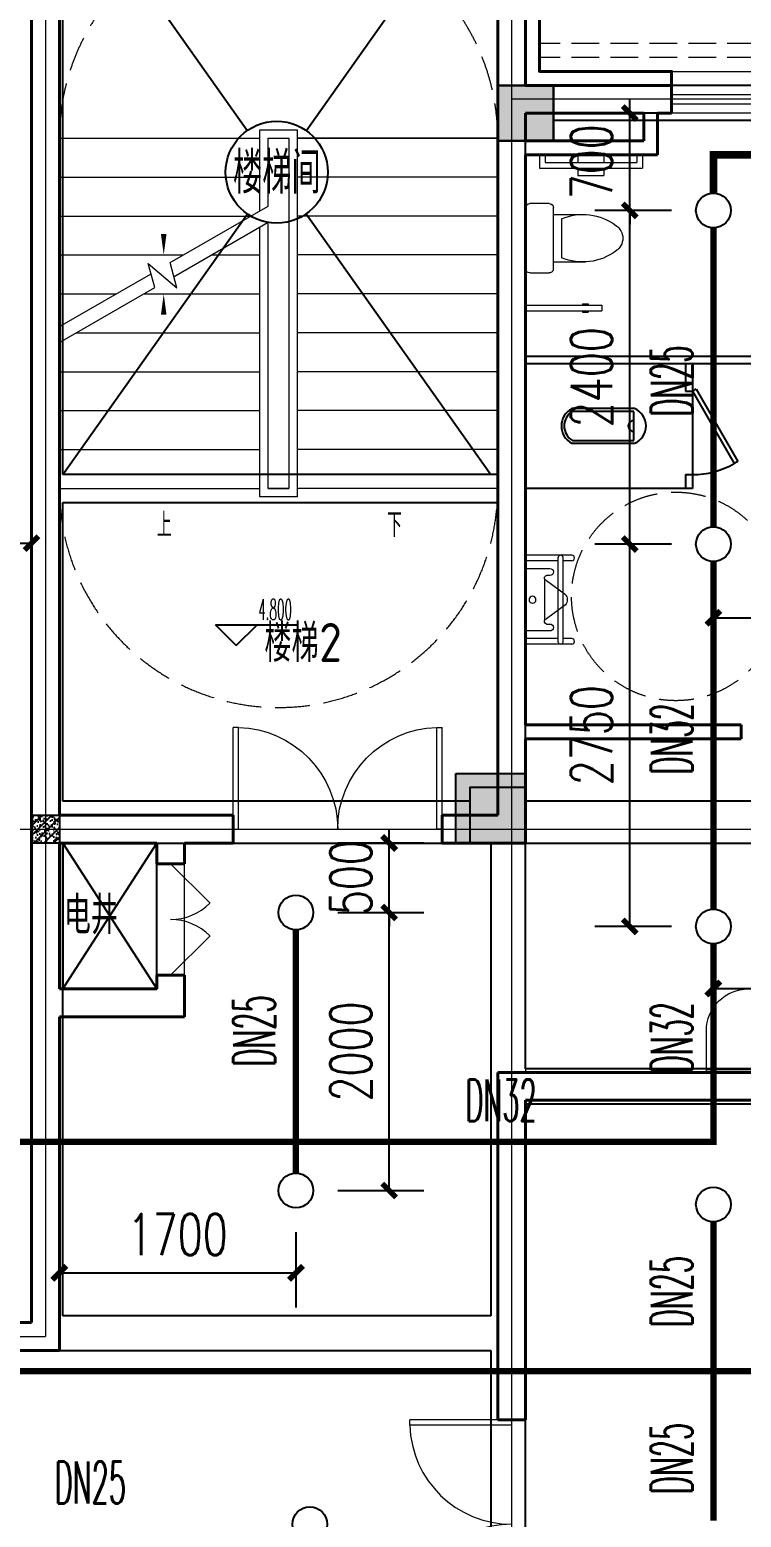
# Model space of a CAD drawing. Extents: x 1031190 to 1725648, y 733081 to 1571294.
# Drawn here: x 1143154 to 1148267, y 1061748 to 1072448 of the extents above; entities that cross this region are included whole.
import ezdxf

# ---------------------------------------------------------------- set-up
doc = ezdxf.new("R2010")
doc.units = 0
doc.header["$LTSCALE"] = 1000
doc.header["$MEASUREMENT"] = 0
for name, pattern in [('__DASH', [0.35, 0.25, -0.1]), ('ACAD_ISO10W100', [18.5, 12, -3, 0.5, -3]), ('DASH', [0.35, 0.25, -0.1]), ('DOTE', [2.42, 2, -0.2, 0.02, -0.2])]:
    doc.linetypes.add(name, pattern=pattern)
for name, color, linetype in [('BEAM', 4, 'Continuous'), ('DIM_ELEV', 3, 'Continuous'), ('DIM_SYMB', 3, 'Continuous'), ('EQUIP_不分区喷淋', 7, 'Continuous'), ('PIPE-不分区喷淋', 6, 'ZP'), ('PIPE-废水', 31, 'F'), ('PUB_TEXT', 4, 'Continuous'), ('S-COLU-HATCH', 30, 'Continuous'), ('S-COLU-LINE1', 6, 'Continuous'), ('TEXT_不分区喷淋', 7, 'Continuous'), ('TWT_DIM', 3, 'Continuous'), ('洁具', 200, 'Continuous')]:
    doc.layers.add(name, color=color, linetype=linetype)
for name, color, linetype, lineweight in [('DOTE', 19, 'DOTE', 9), ('LVTRY', 1, 'Continuous', 13), ('STAIR', 2, 'Continuous', 18), ('WALL', 9, 'Continuous', 40), ('WINDOW', 8, 'Continuous', 15), ('平面-看线', 45, 'Continuous', 15)]:
    doc.layers.add(name, color=color, linetype=linetype, lineweight=lineweight)
doc.styles.add('_TCH_DIM', font='SIMPLEX.shx', dxfattribs={"width": 0.6, "oblique": 10, "bigfont": 'hztxt.shx'})
doc.styles.add('_TCH_DIM_T3', font='SIMPLEX', dxfattribs={"width": 0.705882, "bigfont": 'GBCBIG'})
doc.styles.add('_TWT_PIPEDN', font='SIMPLEX.shx', dxfattribs={"width": 0.6, "oblique": 10, "height": 3, "bigfont": 'HZTXT.shx'})
doc.styles.add('DIM_FONT', font='SIMPLEX.shx', dxfattribs={"width": 0.56})
doc.styles.get("Standard").update_dxf_attribs({"font": 'gbenor.shx', "bigfont": 'gbcbig.shx'})
doc.styles.add('TSSD_REIN', font='tssdeng.shx', dxfattribs={"width": 0.7, "bigfont": 'hztxt.shx'})
doc.linetypes.add('F', pattern='A,3,-0.2,["F",Standard,S=0.25,R=0,X=-0.1,Y=-0.115],-0.2', length=3.4)
doc.linetypes.add('ZP', pattern='A,3,-0.2,["ZP",Standard,S=0.25,R=0,X=-0.1,Y=-0.115],-0.35', length=3.55)
doc.dimstyles.new('_TWT_ARCH&&100', dxfattribs={"dimtxt": 297.5, "dimasz": 100, "dimexe": 250, "dimexo": 300, "dimgap": 126.25, "dimtad": 1, "dimdec": 0, "dimzin": 0, "dimdsep": 46, "dimtxsty": '_TCH_DIM_T3', "dimblk": 'ARCHTICK', "dimcen": 0.09, "dimclrt": 7, "dimazin": 2, "dimtfac": 1, "dimtdec": 0, "dimtix": 1, "dimtmove": 2, "dimatfit": 3, "dimfxl": 0, "dimtolj": 1, "dimtzin": 0, "dimarcsym": 0})

# ---------------------------------------------------------------- blocks, each defined once
blk = doc.blocks.new('A$C2C0A525A')
at = {"layer": 'BEAM', "ltscale": 10}
h = blk.add_hatch(color=256, dxfattribs=at)
h.dxf.hatch_style = 1
h.paths.add_polyline_path([(34300, -1700), (33900, -1700), (33900, -2100), (34300, -2100)])
h = blk.add_hatch(color=256, dxfattribs=at)
h.dxf.hatch_style = 1
h.paths.add_polyline_path([(34100, -6750), (33700, -6750), (33700, -7150), (34100, -7150)])
at = {"layer": 'BEAM', "linetype": 'ByBlock'}
h = blk.add_hatch(dxfattribs=at)
h.set_pattern_fill('ARMORED', color=2, scale=10, style=0)
h.set_pattern_definition([(50, (-1614071.62, 470755.3), (71.7260183, -6.2752135), [7.5, -82.5]), (355, (-1614071.62, 470755.3), (-13.8751334, 75.2192134), [6, -66]), (100.4514, (-1614065.64, 470754.78), (57.8509382, 68.9439542), [6.374019, -70.1142112]), (46.1842, (-1614071.62, 470775.3), (106.724105, -16.5519014), [11.25, -123.75]), (96.6356, (-1614062.72, 470773.92), (93.4662706, 97.411787), [9.561029, -105.1713]), (351.1842, (-1614071.62, 470775.3), (93.4661945, 97.41186), [9, -99]), (21, (-1614061.62, 470770.3), (59.6907052, -40.261889), [7.5, -82.5]), (326, (-1614061.62, 470770.3), (24.3315332, 72.5150045), [6, -66]), (71.4514, (-1614056.644, 470766.95), (84.0222629, 32.2530497), [6.374019, -70.1142112]), (37.5, (-1614071.618, 470755.302), (1.21598553, 33.2893854), [0, -65.2, 0, -67, 0, -66.25]), (7.5, (-1614071.62, 470755.302), (26.30695374, 39.4411712), [0, -38.2, 0, -63.7, 0, -25.25]), (327.5, (-1614093.918, 470755.302), (53.3822436, -2.25548717), [0, -25, 0, -78, 0, -103.5]), (317.5, (-1614103.92, 470755.3), (58.3186169, 10.0104982), [0, -32.5, 0, -51.8, 0, -73.5]), (45, (-1614071.62, 470755.3), (-35.355339, 35.355339), [])])
h.paths.add_polyline_path([(30550, -6950), (30550, -7150), (30750, -7150), (30750, -6950)])
at = {"layer": 'BEAM'}
for p, q in [((30775, -150), (32101, -2026)), ((30775, -4500), (30775, -150)), ((33900, -300), (33900, -1700)), ((34100, -1700), (34100, -300)), ((32524, -2026), (33673, -400)), ((36800, -1700), (34300, -1700)), ((34300, -1950), (36700, -1950)), ((33900, -2100), (33900, -4500)), ((34100, -4600), (34100, -2100)), ((30775, -4500), (32101, -2624)), ((32524, -2624), (33850, -4500)), ((33900, -4500), (30775, -4500)), ((34100, -6750), (34100, -4600)), ((30775, -6850), (30775, -4700)), ((30775, -4700), (33900, -4700)), ((33900, -4700), (33900, -6750)), ((33700, -6850), (30775, -6850)), ((36700, -6850), (34100, -6850)), ((30775, -8200), (31450, -7150)), ((30775, -7150), (31450, -8200)), ((30775, -7150), (33700, -7150)), ((30775, -10550), (30775, -7150)), ((33850, -7150), (33850, -8900)), ((34100, -8775), (34100, -7150)), ((34100, -7150), (36800, -7150)), ((39401, -8775), (34100, -8775)), ((33850, -8900), (33850, -10550)), ((34100, -9025), (39401, -9025)), ((34100, -10700), (34100, -9025)), ((33850, -10550), (30775, -10550)), ((34100, -13100), (34100, -10700)), ((25525, -10800), (30650, -10800)), ((30650, -10800), (33850, -10800)), ((33850, -10800), (33850, -13100))]:
    blk.add_line(p, q, dxfattribs=at)
for points in [[(34300, -1700), (33900, -1700), (33900, -2100), (34300, -2100)], [(34100, -6750), (33700, -6750), (33700, -7150), (34100, -7150)], [(31450, -7150), (30775, -7150), (30775, -8200), (31450, -8200)]]:
    blk.add_lwpolyline(points, close=True, dxfattribs=at)
at = {"layer": 'BEAM', "color": 2, "linetype": 'ByBlock'}
blk.add_lwpolyline([(30550, -6950), (30750, -6950), (30750, -7150), (30550, -7150)], close=True, dxfattribs=at)
at = {"layer": 'BEAM'}
blk.add_circle((32312, -2325), 367, dxfattribs=at)
at = {"layer": 'BEAM', "style": 'TSSD_REIN', "width": 0.7}
blk.add_text('楼梯间', height=300, dxfattribs=at).set_placement((31998, -2479))
blk = doc.blocks.new('A$C752800CC')
at = {"layer": 'LVTRY', "color": 0}
for p, q in [((380, 0), (820, 0)), ((1082, 0), (1082, -549)), ((1122, 0), (1122, -549)), ((0, -100), (95, -100)), ((95, -100), (95, -840)), ((350, -170), (350, -30)), ((850, -30), (850, -170)), ((0, -140), (55, -140)), ((55, -140), (55, -800)), ((820, -200), (380, -200)), ((430, -200), (430, -430)), ((770, -200), (770, -430)), ((740, -260), (460, -260)), ((0, -377), (55, -377)), ((95, -377), (150, -377)), ((150, -377), (150, -562)), ((1072, -409), (1082, -409)), ((1072, -409), (1072, -449)), ((1122, -409), (1132, -409)), ((1132, -409), (1132, -449)), ((1072, -449), (1082, -449)), ((1122, -449), (1132, -449)), ((0, -562), (55, -562)), ((95, -562), (150, -562)), ((1082, -549), (1122, -549)), ((0, -800), (55, -800)), ((0, -840), (95, -840))]:
    blk.add_line(p, q, dxfattribs=at)
for centre, radius, start, end in [((380, -30), 30, 90, 180), ((820, -30), 30, 0, 90), ((380, -170), 30, 180, 270), ((820, -170), 30, 270, 0), ((827, -412), 398, 157.4505, 216.6381), ((373, -412), 398, 323.3619, 22.5495), ((600, -589), 110, 213.4509, 326.5491)]:
    blk.add_arc(centre, radius, start, end, dxfattribs=at)
at = {"layer": 'LVTRY', "color": 0, "style": 'DIM_FONT', "text_generation_flag": 4, "width": 0.8, "flags": 9}
for tag in ['YSIZE', 'XSIZE']:
    blk.add_attdef(tag, (600, 0), '', height=0.5, rotation=180, dxfattribs=at)
blk = doc.blocks.new('BFBFGBVDVD')
at = {"layer": '洁具', "color": 0}
for p, q in [((1180497, 1092194), (1180597, 1092194)), ((1180597, 1092194), (1180597, 1092144)), ((1181397, 1092194), (1181397, 1092144)), ((1181397, 1092194), (1183147, 1092194)), ((1183147, 1092144), (1180497, 1092144)), ((1180582, 1092118), (1180597, 1092144)), ((1180582, 1092118), (1181275, 1091718)), ((1180597, 1092144), (1181290, 1091744)), ((1181275, 1091718), (1181290, 1091744))]:
    blk.add_line(p, q, dxfattribs=at)
blk.add_arc((1180597, 1092144), 800, 330, 0, dxfattribs=at)
at = {"color": 8, "ltscale": 0.5, "rotation": 270}
blk.add_blockref('A$C752800CC', (1183147, 1093644), dxfattribs=at)
blk = doc.blocks.new('小便斗_01')
at = {"color": 0}
for p, q in [((175, 225), (0, 225)), ((0, 225), (0, -225)), ((137.5, -150), (137.5, 150)), ((150, 175), (175, 175)), ((287.5, 37.5), (150, 137.5)), ((150, -137.5), (287.5, -37.5)), ((175, -175), (150, -175)), ((0, -225), (175, -225))]:
    blk.add_line(p, q, dxfattribs=at)
blk.add_circle((50, 0), 25, dxfattribs=at)
for centre, radius, start, end in [((175, 200), 25, 270, 90), ((156.25, 156.25), 19.76, 108.434949, 251.565051), ((237.5, 0), 62.5, 323.130102, 36.869898), ((156.25, -156.25), 19.76, 108.434949, 251.565051), ((175, -200), 25, 270, 90)]:
    blk.add_arc(centre, radius, start, end, dxfattribs=at)
blk = doc.blocks.new('A$C58953B22')
at = {"layer": 'LVTRY', "color": 0}
for p, q in [((-332, 320, 0), (0, 320)), ((-332, 280, 0), (-269, 280, 0)), ((-269, -305, 0), (-269, 305, 0)), ((-234, 305, 0), (-234, -305, 0)), ((-234, 280, 0), (0, 280)), ((-332, -280, 0), (-269, -280, 0)), ((-332, -320, 0), (0, -320)), ((-234, -280, 0), (0, -280))]:
    blk.add_line(p, q, dxfattribs=at)
for centre, radius, start, end in [((-332, 300, 0), 20, 89.9994, 269.9994), ((-252, 302, 0), 17.7, 8.7974, 171.2026), ((-332, -300, 0), 20, 89.9994, 269.9994), ((-252, -302, 0), 17.7, 188.7974, 351.2026)]:
    blk.add_arc(centre, radius, start, end, dxfattribs=at)
at = {"layer": 'LVTRY', "color": 8, "xscale": -1}
blk.add_blockref('小便斗_01', (0, 0), dxfattribs=at)
blk = doc.blocks.new('cssd')
at = {"layer": '洁具', "color": 0}
for p, q in [((8184438, -430268), (8184958, -429968)), ((8184453, -430294), (8184973, -429994)), ((8184958, -429968), (8184973, -429994)), ((8184253, -431494), (8184253, -430294)), ((8184253, -430294), (8185153, -430294)), ((8184253, -430344), (8184453, -430344)), ((8184438, -430268), (8184453, -430294)), ((8184453, -430344), (8184453, -430294)), ((8185053, -430344), (8185053, -430294)), ((8185053, -430344), (8185153, -430344)), ((8185153, -430294), (8185153, -431494)), ((8184578, -430710), (8184578, -431162)), ((8184808, -430715), (8184598, -430715)), ((8184598, -430715), (8184598, -431156)), ((8184808, -431156), (8184808, -430715)), ((8184828, -431162), (8184828, -430710)), ((8184253, -431494), (8185153, -431494))]:
    blk.add_line(p, q, dxfattribs=at)
for centre, radius, start, end in [((8184453, -430294), 600, 0, 30), ((8184703, -430762), 135, 22.3551, 157.6449), ((8184703, -430715), 40, 180, 0), ((8184703, -431094), 142, 208.5105, 331.4895), ((8184703, -431094), 122, 210.8078, 329.1922)]:
    blk.add_arc(centre, radius, start, end, dxfattribs=at)
blk = doc.blocks.new('rewerwer')
at = {"layer": 'S-COLU-HATCH'}
h = blk.add_hatch(color=8, dxfattribs=at)
h.dxf.hatch_style = 1
h.paths.add_polyline_path([(1327088, 1149256), (1327488, 1149256), (1327488, 1148856), (1327088, 1148856)])
h = blk.add_hatch(color=8, dxfattribs=at)
h.dxf.hatch_style = 1
h.paths.add_polyline_path([(1326788, 1144306), (1327288, 1144306), (1327288, 1143806), (1326788, 1143806)])
h = blk.add_hatch(color=8, dxfattribs=at)
h.dxf.hatch_style = 1
h.paths.add_polyline_path([(1326788, 1144306), (1327288, 1144306), (1327288, 1143806), (1326788, 1143806)])
at = {"layer": 'S-COLU-LINE1', "color": 8}
for points in [[(1327088, 1149256), (1327488, 1149256), (1327488, 1148856), (1327088, 1148856)], [(1326788, 1144306), (1327288, 1144306), (1327288, 1143806), (1326788, 1143806)], [(1326788, 1144306), (1327288, 1144306), (1327288, 1143806), (1326788, 1143806)]]:
    blk.add_lwpolyline(points, close=True, dxfattribs=at)
blk = doc.blocks.new('_ArchTick')
at = {"color": 0, "linetype": 'ByBlock', "const_width": 0.4}
blk.add_lwpolyline([(-0.5, -0.5), (0.5, 0.5)], dxfattribs=at)
blk = doc.blocks.new('*D419')
at = {"layer": 'Defpoints', "color": 0}
for p in [(1143367, 1064098), (1145067, 1064098), (1145067, 1063506)]:
    blk.add_point(p, dxfattribs=at)
at = {"layer": 'TWT_DIM', "color": 0, "lineweight": -2}
for p, q in [((1143367, 1063798), (1143367, 1063256)), ((1145067, 1063798), (1145067, 1063256)), ((1143367, 1063506), (1145067, 1063506))]:
    blk.add_line(p, q, dxfattribs=at)
at = {"layer": 'TWT_DIM', "color": 0, "lineweight": -2, "xscale": 100, "yscale": 100, "zscale": 100, "rotation": 180}
blk.add_blockref('_ArchTick', (1143367, 1063506), dxfattribs=at)
at = {"layer": 'TWT_DIM', "color": 0, "lineweight": -2, "xscale": 100, "yscale": 100, "zscale": 100}
blk.add_blockref('_ArchTick', (1145067, 1063506), dxfattribs=at)
at = {"layer": 'TWT_DIM', "color": 7, "insert": (1144217, 1063781), "char_height": 297.5, "attachment_point": 5, "style": '_TCH_DIM_T3'}
blk.add_mtext('\\A1;1700', dxfattribs=at)
blk = doc.blocks.new('*D420')
at = {"layer": 'Defpoints', "color": 0}
for p in [(1145067, 1066598), (1145737, 1066598), (1145067, 1066098)]:
    blk.add_point(p, dxfattribs=at)
at = {"layer": 'TWT_DIM', "color": 0, "lineweight": -2}
for p, q in [((1145737, 1066598), (1145737, 1066698)), ((1145367, 1066598), (1145987, 1066598)), ((1145737, 1066098), (1145737, 1066598)), ((1145367, 1066098), (1145987, 1066098)), ((1145737, 1066098), (1145737, 1065998))]:
    blk.add_line(p, q, dxfattribs=at)
at = {"layer": 'TWT_DIM', "color": 0, "lineweight": -2, "xscale": 100, "yscale": 100, "zscale": 100}
for p, rotation in [((1145737, 1066598), 270), ((1145737, 1066098), 90)]:
    blk.add_blockref('_ArchTick', p, dxfattribs=dict(at, rotation=rotation))
at = {"layer": 'TWT_DIM', "color": 7, "insert": (1145462, 1066348), "char_height": 297.5, "attachment_point": 5, "rotation": 90, "style": '_TCH_DIM_T3'}
blk.add_mtext('\\A1;500', dxfattribs=at)
blk = doc.blocks.new('*D421')
at = {"layer": 'Defpoints', "color": 0}
for p in [(1145067, 1066098), (1145737, 1066098), (1145067, 1064098)]:
    blk.add_point(p, dxfattribs=at)
at = {"layer": 'TWT_DIM', "color": 0, "lineweight": -2}
for p, q in [((1145367, 1066098), (1145987, 1066098)), ((1145737, 1064098), (1145737, 1066098)), ((1145367, 1064098), (1145987, 1064098))]:
    blk.add_line(p, q, dxfattribs=at)
at = {"layer": 'TWT_DIM', "color": 0, "lineweight": -2, "xscale": 100, "yscale": 100, "zscale": 100}
for p, rotation in [((1145737, 1066098), 90), ((1145737, 1064098), 270)]:
    blk.add_blockref('_ArchTick', p, dxfattribs=dict(at, rotation=rotation))
at = {"layer": 'TWT_DIM', "color": 7, "insert": (1145462, 1065098), "char_height": 297.5, "attachment_point": 5, "rotation": 90, "style": '_TCH_DIM_T3'}
blk.add_mtext('\\A1;2000', dxfattribs=at)
blk = doc.blocks.new('*D579')
at = {"layer": 'Defpoints', "color": 0}
for p in [(1142067, 1069298), (1143167, 1069298), (1143167, 1068755)]:
    blk.add_point(p, dxfattribs=at)
at = {"layer": 'TWT_DIM', "color": 0, "lineweight": -2}
for p, q in [((1142067, 1068998), (1142067, 1068505)), ((1143167, 1068998), (1143167, 1068505)), ((1142067, 1068755), (1143167, 1068755))]:
    blk.add_line(p, q, dxfattribs=at)
at = {"layer": 'TWT_DIM', "color": 0, "lineweight": -2, "xscale": 100, "yscale": 100, "zscale": 100, "rotation": 180}
blk.add_blockref('_ArchTick', (1142067, 1068755), dxfattribs=at)
at = {"layer": 'TWT_DIM', "color": 0, "lineweight": -2, "xscale": 100, "yscale": 100, "zscale": 100}
blk.add_blockref('_ArchTick', (1143167, 1068755), dxfattribs=at)
at = {"layer": 'TWT_DIM', "color": 7, "insert": (1142617, 1069030), "char_height": 297.5, "attachment_point": 5, "style": '_TCH_DIM_T3'}
blk.add_mtext('\\A1;1100', dxfattribs=at)
blk = doc.blocks.new('*D646')
at = {"layer": 'Defpoints', "color": 0}
for p in [(1148067, 1068748), (1149367, 1068748), (1149367, 1068218)]:
    blk.add_point(p, dxfattribs=at)
at = {"layer": 'TWT_DIM', "color": 0, "lineweight": -2}
for p, q in [((1148067, 1068448), (1148067, 1067968)), ((1149367, 1068448), (1149367, 1067968)), ((1148067, 1068218), (1149367, 1068218))]:
    blk.add_line(p, q, dxfattribs=at)
at = {"layer": 'TWT_DIM', "color": 0, "lineweight": -2, "xscale": 100, "yscale": 100, "zscale": 100, "rotation": 180}
blk.add_blockref('_ArchTick', (1148067, 1068218), dxfattribs=at)
at = {"layer": 'TWT_DIM', "color": 0, "lineweight": -2, "xscale": 100, "yscale": 100, "zscale": 100}
blk.add_blockref('_ArchTick', (1149367, 1068218), dxfattribs=at)
at = {"layer": 'TWT_DIM', "color": 7, "insert": (1148717, 1068493), "char_height": 297.5, "attachment_point": 5, "style": '_TCH_DIM_T3'}
blk.add_mtext('\\A1;1300', dxfattribs=at)
blk = doc.blocks.new('*D647')
at = {"layer": 'Defpoints', "color": 0}
for p in [(1148067, 1065998), (1150767, 1065998), (1150767, 1065551)]:
    blk.add_point(p, dxfattribs=at)
at = {"layer": 'TWT_DIM', "color": 0, "lineweight": -2}
for p, q in [((1148067, 1065698), (1148067, 1065301)), ((1150767, 1065698), (1150767, 1065301)), ((1148067, 1065551), (1150767, 1065551))]:
    blk.add_line(p, q, dxfattribs=at)
at = {"layer": 'TWT_DIM', "color": 0, "lineweight": -2, "xscale": 100, "yscale": 100, "zscale": 100, "rotation": 180}
blk.add_blockref('_ArchTick', (1148067, 1065551), dxfattribs=at)
at = {"layer": 'TWT_DIM', "color": 0, "lineweight": -2, "xscale": 100, "yscale": 100, "zscale": 100}
blk.add_blockref('_ArchTick', (1150767, 1065551), dxfattribs=at)
at = {"layer": 'TWT_DIM', "color": 7, "insert": (1149417, 1065826), "char_height": 297.5, "attachment_point": 5, "style": '_TCH_DIM_T3'}
blk.add_mtext('\\A1;2700', dxfattribs=at)
blk = doc.blocks.new('*D649')
at = {"layer": 'Defpoints', "color": 0}
for p in [(1147466, 1071848), (1148067, 1071848), (1148067, 1071148)]:
    blk.add_point(p, dxfattribs=at)
at = {"layer": 'TWT_DIM', "color": 0, "lineweight": -2}
for p, q in [((1147466, 1071848), (1147466, 1071948)), ((1147767, 1071848), (1147216, 1071848)), ((1147466, 1071148), (1147466, 1071848)), ((1147767, 1071148), (1147216, 1071148)), ((1147466, 1071148), (1147466, 1071048))]:
    blk.add_line(p, q, dxfattribs=at)
at = {"layer": 'TWT_DIM', "color": 0, "lineweight": -2, "xscale": 100, "yscale": 100, "zscale": 100}
for p, rotation in [((1147466, 1071848), 270), ((1147466, 1071148), 90)]:
    blk.add_blockref('_ArchTick', p, dxfattribs=dict(at, rotation=rotation))
at = {"layer": 'TWT_DIM', "color": 7, "insert": (1147191, 1071498), "char_height": 297.5, "attachment_point": 5, "rotation": 90, "style": '_TCH_DIM_T3'}
blk.add_mtext('\\A1;700', dxfattribs=at)
blk = doc.blocks.new('*D650')
at = {"layer": 'Defpoints', "color": 0}
for p in [(1147466, 1071148), (1148067, 1071148), (1148067, 1068748)]:
    blk.add_point(p, dxfattribs=at)
at = {"layer": 'TWT_DIM', "color": 0, "lineweight": -2}
for p, q in [((1147767, 1071148), (1147216, 1071148)), ((1147466, 1068748), (1147466, 1071148)), ((1147767, 1068748), (1147216, 1068748))]:
    blk.add_line(p, q, dxfattribs=at)
at = {"layer": 'TWT_DIM', "color": 0, "lineweight": -2, "xscale": 100, "yscale": 100, "zscale": 100}
for p, rotation in [((1147466, 1071148), 90), ((1147466, 1068748), 270)]:
    blk.add_blockref('_ArchTick', p, dxfattribs=dict(at, rotation=rotation))
at = {"layer": 'TWT_DIM', "color": 7, "insert": (1147191, 1069948), "char_height": 297.5, "attachment_point": 5, "rotation": 90, "style": '_TCH_DIM_T3'}
blk.add_mtext('\\A1;2400', dxfattribs=at)
blk = doc.blocks.new('*D651')
at = {"layer": 'Defpoints', "color": 0}
for p in [(1147466, 1068748), (1148067, 1068748), (1148067, 1065998)]:
    blk.add_point(p, dxfattribs=at)
at = {"layer": 'TWT_DIM', "color": 0, "lineweight": -2}
for p, q in [((1147767, 1068748), (1147216, 1068748)), ((1147466, 1065998), (1147466, 1068748)), ((1147767, 1065998), (1147216, 1065998))]:
    blk.add_line(p, q, dxfattribs=at)
at = {"layer": 'TWT_DIM', "color": 0, "lineweight": -2, "xscale": 100, "yscale": 100, "zscale": 100}
for p, rotation in [((1147466, 1068748), 90), ((1147466, 1065998), 270)]:
    blk.add_blockref('_ArchTick', p, dxfattribs=dict(at, rotation=rotation))
at = {"layer": 'TWT_DIM', "color": 7, "insert": (1147191, 1067373), "char_height": 297.5, "attachment_point": 5, "rotation": 90, "style": '_TCH_DIM_T3'}
blk.add_mtext('\\A1;2750', dxfattribs=at)
blk = doc.blocks.new('$TwtSys$00000125')
blk.add_circle((0, 0, 0), 1)
blk = doc.blocks.new('$WINLIB2D$00000001')
at = {"color": 0}
for points in [[(-0.5, 0.5), (-0.5, -0.5)], [(-0.5, 0.5), (0.5, 0.5)], [(0.5, -0.5), (0.5, 0.5)], [(0.5, 0.1667), (-0.5, 0.1667)], [(0.5, -0.1667), (-0.5, -0.1667)], [(-0.5, -0.5), (0.5, -0.5)]]:
    blk.add_lwpolyline(points, dxfattribs=at)
blk = doc.blocks.new('$DorLib2D$00000002')
for p, q in [((-0.5, 0), (-0.5, 0.4875)), ((-0.475, 0.4875), (-0.5, 0.4875)), ((-0.475, 0), (-0.475, 0.4875)), ((0.475, 0), (0.475, 0.4875)), ((0.475, 0.4875), (0.5, 0.4875)), ((0.5, 0), (0.5, 0.4875)), ((-0.5, 0), (-0.475, 0)), ((0.5, 0), (0.475, 0))]:
    blk.add_line(p, q)
at = {"lineweight": 13}
for centre, start, end in [((-0.4875, 0), 0, 88.53072), ((0.4875, 0), 91.46928, 180)]:
    blk.add_arc(centre, 0.4875, start, end, dxfattribs=at)
blk = doc.blocks.new('$DorLib2D$00000116')
at = {"color": 0}
for p, q in [((-0.5, 0), (-0.146, 0.354)), ((0.5, 0), (0.146, 0.354))]:
    blk.add_line(p, q, dxfattribs=at)
for centre, start, end in [((-0.5, 0), 0, 45), ((0.5, 0), 135, 180)]:
    blk.add_arc(centre, 0.5, start, end, dxfattribs=at)

msp = doc.modelspace()

# ---------------------------------------------------------------- hatches: boundary and pattern name
at = {"layer": 'PIPE-不分区喷淋'}
for points in [[(1148067, 1064447.8), (1148089.5, 1064447.8), (1148089.5, 1064425.3)], [(1148067, 1064447.8), (1148067, 1064425.3), (1148089.5, 1064425.3)]]:
    msp.add_hatch(color=256, dxfattribs=at).paths.add_polyline_path(points)
at = {"layer": 'PIPE-废水'}
for points in [[(1148067, 1071547.8), (1148039.5, 1071547.8), (1148039.5, 1071575.3)], [(1148067, 1071547.8), (1148067, 1071575.3), (1148039.5, 1071575.3)]]:
    msp.add_hatch(color=256, dxfattribs=at).paths.add_polyline_path(points)

# ---------------------------------------------------------------- linework, layer by layer
at = {"layer": 'DIM_ELEV', "color": 8}
for p, q in [((1144638, 1068018.3), (1144488, 1068168.3)), ((1144488, 1068168.3), (1145072.6, 1068168.3)), ((1144638, 1068018.3), (1144788, 1068168.3))]:
    msp.add_line(p, q, dxfattribs=at)
at = {"layer": 'DIM_SYMB', "color": 8}
for points in [[(1145767, 1069007.8, 0, 0, 0), (1145767, 1072657.8, 0, 0, 0), (1144117, 1072657.8, 0, 0, 0), (1144117, 1070827.8, 0, 40, 0), (1144117, 1070977.8, 0, 0, 0)], [(1144117, 1069007.8, 0, 0, 0), (1144117, 1070547.8, 0, 40, 0), (1144117, 1070397.8, 0, 0, 0)]]:
    msp.add_lwpolyline(points, format="xyseb", dxfattribs=at)
at = {"layer": 'DOTE', "linetype": 'ACAD_ISO10W100', "ltscale": 100}
for p, q in [((1143267, 1080847.8), (1143267, 1063047.8)), ((1146617, 1080847.8), (1146617, 1057147.8)), ((1187717, 1071947.8), (1146617, 1071947.8)), ((1129617, 1066697.8), (1187717, 1066697.8)), ((1110440.6, 1063047.8), (1143267, 1063047.8))]:
    msp.add_line(p, q, dxfattribs=at)
at = {"layer": 'LVTRY', "color": 8}
msp.add_lwpolyline([(1150117, 1064947.8), (1148017, 1064947.8), (1148017, 1065247.8, -0.4142136), (1148317, 1065547.8), (1149817, 1065547.8, -0.4142136), (1150117, 1065247.8)], format="xyb", close=True, dxfattribs=at)
msp.add_lwpolyline([(1150117, 1064947.8), (1148017, 1064947.8), (1148017, 1064967.8), (1150117, 1064967.8)], close=True, dxfattribs=at)
at = {"layer": 'PIPE-不分区喷淋', "const_width": 45}
for points in [[(1148067, 1071022.8), (1148067, 1068872.8)], [(1148067, 1068622.8), (1148067, 1066122.8)], [(1145067, 1065972.8), (1145067, 1064447.8)], [(1148067, 1065872.8), (1148067, 1064447.8)], [(1145067, 1064447.8), (1134692, 1064447.8)], [(1148067, 1064447.8), (1145067, 1064447.8)], [(1145067, 1064447.8), (1145067, 1064222.8)], [(1148067, 1063872.8), (1148067, 1062797.8)], [(1129317, 1062797.8), (1148067, 1062797.8)], [(1148067, 1062797.8), (1148067, 1061722.8)], [(1148067, 1062797.8), (1149817, 1062797.8)]]:
    msp.add_lwpolyline(points, dxfattribs=at)
at = {"layer": 'PIPE-废水', "const_width": 55}
for points in [[(1148067, 1071272.8), (1148067, 1071547.8)], [(1148067, 1071547.8), (1149217, 1071547.8)]]:
    msp.add_lwpolyline(points, dxfattribs=at)
at = {"layer": 'STAIR', "color": 8}
for p, q in [((1143367, 1073647.8), (1143367, 1071667.8)), ((1146517, 1071667.8), (1146517, 1073647.8)), ((1144807, 1071143.9), (1144807, 1071727.8)), ((1144807, 1071727.8), (1145077, 1071727.8)), ((1145077, 1071727.8), (1145077, 1069087.8)), ((1143367, 1070312.5), (1143367, 1071667.8)), ((1143367, 1071667.8), (1144807, 1071667.8)), ((1143367, 1071667.8), (1144807, 1071667.8)), ((1144867, 1071178.5), (1144867, 1071667.8)), ((1144867, 1071178.5), (1144867, 1071667.8)), ((1144867, 1071667.8), (1145017, 1071667.8)), ((1144867, 1071667.8), (1145017, 1071667.8)), ((1145017, 1071667.8), (1145017, 1069147.8)), ((1145017, 1071667.8), (1145017, 1069147.8)), ((1146517, 1071667.8), (1145077, 1071667.8)), ((1145077, 1071667.8), (1146517, 1071667.8)), ((1146517, 1071667.8), (1146517, 1069147.8)), ((1143367, 1071387.8), (1144807, 1071387.8)), ((1146517, 1071387.8), (1145077, 1071387.8)), ((1144164.1, 1070772.7), (1144867, 1071178.5)), ((1143367, 1071107.8), (1144744.4, 1071107.8)), ((1146517, 1071107.8), (1145077, 1071107.8)), ((1144190.9, 1070672.7), (1144867, 1071063.1)), ((1144807, 1069087.8), (1144807, 1071028.4)), ((1144867, 1069147.8), (1144867, 1071063.1)), ((1144867, 1069147.8), (1144867, 1071063.1)), ((1143367, 1070827.8), (1144259.5, 1070827.8)), ((1144052.6, 1070592.9), (1144006.4, 1070765.2)), ((1144006.4, 1070765.2), (1144212.4, 1070592.3)), ((1144212.4, 1070592.3), (1144164.1, 1070772.7)), ((1144459.5, 1070827.8), (1144807, 1070827.8)), ((1146517, 1070827.8), (1145077, 1070827.8)), ((1143367, 1070312.5), (1144025.8, 1070692.9)), ((1143367, 1070197), (1144052.6, 1070592.9)), ((1143367, 1070547.8), (1143774.5, 1070547.8)), ((1143974.5, 1070547.8), (1144807, 1070547.8)), ((1146517, 1070547.8), (1145077, 1070547.8)), ((1143489.5, 1070267.8), (1144807, 1070267.8)), ((1146517, 1070267.8), (1145077, 1070267.8)), ((1143367, 1069147.8), (1143367, 1070197)), ((1143367, 1069987.8), (1144807, 1069987.8)), ((1146517, 1069987.8), (1145077, 1069987.8)), ((1143367, 1069707.8), (1144807, 1069707.8)), ((1146517, 1069707.8), (1145077, 1069707.8)), ((1143367, 1069427.8), (1144807, 1069427.8)), ((1146517, 1069427.8), (1145077, 1069427.8)), ((1143367, 1069147.8), (1144807, 1069147.8)), ((1145017, 1069147.8), (1144867, 1069147.8)), ((1144867, 1069147.8), (1145017, 1069147.8)), ((1146517, 1069147.8), (1145077, 1069147.8)), ((1145077, 1069087.8), (1144807, 1069087.8))]:
    msp.add_line(p, q, dxfattribs=at)
at = {"layer": 'STAIR', "color": 8, "linetype": '__DASH'}
msp.add_circle((1147797.7, 1068371.6), 750, dxfattribs=at)
for centre, start, end in [((1144942, 1071667.9), 359.99563, 180.00066), ((1144942, 1069147.8), 180, 0)]:
    msp.add_arc(centre, 1575, start, end, dxfattribs=at)
at = {"layer": 'WALL', "color": 8}
for p, q in [((1146717, 1073847.8), (1146717, 1072047.8)), ((1143167, 1073647.8), (1143167, 1066697.8)), ((1143367, 1073647.8), (1143367, 1066797.8)), ((1146517, 1073647.8), (1146517, 1071947.8)), ((1147566.5, 1072047.8), (1146717, 1072047.8)), ((1147766.5, 1072047.8), (1147566.5, 1072047.8)), ((1147766.5, 1071847.8), (1147766.5, 1072047.8)), ((1146517, 1071947.8), (1146517, 1071647.8)), ((1146717, 1071847.8), (1146717, 1071647.8)), ((1147566.5, 1071847.8), (1146717, 1071847.8)), ((1147566.5, 1071847.8), (1147566.5, 1071647.8)), ((1147666.5, 1071847.8), (1147766.5, 1071847.8)), ((1147666.5, 1071847.8), (1147666.5, 1071547.8)), ((1146517, 1071647.8), (1146517, 1067447.8)), ((1147566.5, 1071647.8), (1146717, 1071647.8)), ((1146717, 1071547.8), (1146717, 1067447.8)), ((1147666.5, 1071547.8), (1146717, 1071547.8)), ((1146517, 1067447.8), (1146517, 1066797.8)), ((1148267, 1067447.8), (1146717, 1067447.8)), ((1148267, 1067347.8), (1148267, 1067447.8)), ((1146717, 1067347.8), (1148267, 1067347.8)), ((1146717, 1067347.8), (1146717, 1066697.8)), ((1143367, 1066797.8), (1144172.7, 1066797.8)), ((1144617, 1066797.8), (1144172.7, 1066797.8)), ((1144617, 1066597.8), (1144617, 1066797.8)), ((1146517, 1066797.8), (1146117, 1066797.8)), ((1146117, 1066797.8), (1146117, 1066597.8)), ((1143167, 1066697.8), (1143167, 1065447.8)), ((1146717, 1066597.8), (1146717, 1066697.8)), ((1143367, 1066597.8), (1144066.7, 1066597.8)), ((1143367, 1066597.8), (1143367, 1065547.8)), ((1144066.7, 1066597.8), (1144066.7, 1066447.6)), ((1144266.7, 1066447.6), (1144266.7, 1066597.8)), ((1144266.7, 1066597.8), (1144617, 1066597.8)), ((1146117, 1066597.8), (1146517, 1066597.8)), ((1146517, 1066597.8), (1146717, 1066597.8)), ((1144066.7, 1066447.6), (1144266.7, 1066447.6)), ((1144266.7, 1065647.6), (1144066.7, 1065647.6)), ((1144066.7, 1065647.6), (1144066.7, 1065547.8)), ((1144266.7, 1065347.8), (1144266.7, 1065647.6)), ((1143367, 1065547.8), (1144066.7, 1065547.8)), ((1143167, 1065447.8), (1143167, 1063147.8)), ((1143367, 1065347.8), (1144266.7, 1065347.8)), ((1143367, 1065347.8), (1143367, 1062947.8)), ((1146717, 1064947.8), (1146517, 1064947.8)), ((1146517, 1064947.8), (1146517, 1064847.8)), ((1146717, 1064947.8), (1152067, 1064947.8)), ((1146517, 1064847.8), (1146517, 1062447.8)), ((1146717, 1064747.8), (1152267, 1064747.8)), ((1146717, 1062447.8), (1146717, 1064747.8)), ((1143167, 1063147.8), (1139867, 1063147.8)), ((1139867, 1062947.8), (1143367, 1062947.8)), ((1146517, 1062447.8), (1146717, 1062447.8))]:
    msp.add_line(p, q, dxfattribs=at)
msp.add_lwpolyline([(1147766.5, 1072047.8), (1147766.5, 1072147.8), (1146817, 1072147.8), (1146817, 1073947.8), (1145717, 1073947.8), (1145717, 1073847.8)], dxfattribs=at)
at = {"layer": 'WINDOW', "linetype": 'DASH'}
for p, q in [((1146717, 1066597.8), (1146517, 1066597.8)), ((1146517, 1064947.8), (1146717, 1064947.8))]:
    msp.add_line(p, q, dxfattribs=at)
at = {"layer": 'WINDOW'}
for p, q in [((1146717, 1066597.8, 800), (1146717, 1064947.8, 800)), ((1144066.7, 1065647.6), (1144066.7, 1066447.6)), ((1144266.7, 1065647.6), (1144266.7, 1066447.6))]:
    msp.add_line(p, q, dxfattribs=at)
at = {"layer": '平面-看线', "color": 8, "linetype": 'DASH', "ltscale": 0.8}
for points in [[(1153967, 1072347.8), (1146817, 1072347.8)], [(1153967, 1072247.8), (1146817, 1072247.8)]]:
    msp.add_lwpolyline(points, dxfattribs=at)
at = {"layer": '平面-看线', "color": 8}
msp.add_lwpolyline([(1147766.5, 1072147.8), (1148966.5, 1072147.8)], dxfattribs=at)

# ---------------------------------------------------------------- block references
at = {"color": 8, "xscale": -1}
msp.add_blockref('BFBFGBVDVD', (2329864, -22095.8), dxfattribs=at)
at = {"color": 8, "rotation": 180}
msp.add_blockref('A$C58953B22', (1146717, 1068348), dxfattribs=at)
at = {"layer": 'BEAM'}
msp.add_blockref('A$C2C0A525A', (1112617, 1073747.8), dxfattribs=at)
at = {"layer": 'EQUIP_不分区喷淋', "xscale": 125, "yscale": 125, "zscale": 125, "rotation": 1.243358235020514e-11}
for p in [(1148067, 1071147.8), (1148067, 1068747.8), (1148067, 1065997.8), (1148067, 1063997.8)]:
    msp.add_blockref('$TwtSys$00000125', p, dxfattribs=at)
at = {"layer": 'EQUIP_不分区喷淋', "xscale": 125, "yscale": 125, "zscale": 125}
for p in [(1145067, 1066097.8), (1145067, 1064097.8), (1145167, 1061697.8)]:
    msp.add_blockref('$TwtSys$00000125', p, dxfattribs=at)
at = {"layer": 'S-COLU-LINE1', "color": 8}
msp.add_blockref('rewerwer', (-180570.7, -77208.4), dxfattribs=at)
at = {"layer": 'WINDOW'}
for name, p, xscale, yscale, zscale, rotation in [('$WINLIB2D$00000001', (1148366.5, 1071947.8), 1200, 200, 1200, 180.000000000014), ('$DorLib2D$00000002', (1145367, 1066697.8), -1500, 1500, -1500, 3.274699233820835e-10), ('$DorLib2D$00000116', (1144166.7, 1066047.6), -800, -800, -800, 89.99999999805766), ('$DorLib2D$00000002', (1146617, 1061697.8), -1500, -1500, -1500, 270.0000000000563)]:
    msp.add_blockref(name, p, dxfattribs=dict(at, xscale=xscale, yscale=yscale, zscale=zscale, rotation=rotation))
at = {"layer": '洁具', "color": 8, "linetype": 'Continuous', "rotation": 269.9999999966305}
msp.add_blockref('cssd', (1578210.7, 9254300.8), dxfattribs=at)

# ---------------------------------------------------------------- texts
at = {"layer": 'DIM_ELEV', "color": 8, "style": '_TCH_DIM', "width": 0.423529}
msp.add_text('4.800', height=148.75, dxfattribs=at).set_placement((1144796.1, 1068203.3))
at = {"layer": 'DIM_SYMB', "color": 7, "style": '_TCH_DIM', "width": 0.6}
for s, p in [('上', (1144069.2, 1068797.8)), ('下', (1145723.7, 1068797.8))]:
    msp.add_text(s, height=175, dxfattribs=at).set_placement(p)
at = {"layer": 'PUB_TEXT', "color": 8}
for s, height, p in [('楼梯', 270.07, (1144840.8, 1067900.5)), ('2', 280, (1145234, 1067900.5)), ('电井', 270.07, (1143399, 1065943))]:
    msp.add_text(s, height=height, dxfattribs=at).set_placement(p)
at = {"layer": 'TEXT_不分区喷淋', "style": '_TWT_PIPEDN', "width": 0.48}
for s, p in [('DN25', (1147917, 1069664.2)), ('DN32', (1147917, 1067090.8)), ('DN25', (1144917, 1064989.2)), ('DN32', (1147917, 1064940.8)), ('DN25', (1147917, 1063114.2)), ('DN25', (1147917, 1061914.2))]:
    msp.add_text(s, height=300, rotation=90, dxfattribs=at).set_placement(p)
for s, p in [('DN32', (1146285, 1064597.8)), ('DN25', (1143333.4, 1061847.8))]:
    msp.add_text(s, height=300, dxfattribs=at).set_placement(p)

# ---------------------------------------------------------------- dimensions: what is measured, and where the dimension line sits
at = {"layer": 'TWT_DIM'}
for p1, p2, distance, picture, middle in [((1148067, 1071147.8), (1148067, 1071847.8), 601.2, '*D649', (1147190.8, 1071497.8)), ((1148067, 1068747.8), (1148067, 1071147.8), 601.2, '*D650', (1147190.8, 1069947.8)), ((1142067, 1069297.8), (1143167, 1069297.8), -543.1, '*D579', (1142617, 1069029.6)), ((1148067, 1065997.8), (1148067, 1068747.8), 601.2, '*D651', (1147190.8, 1067372.8)), ((1148067, 1068747.8), (1149367, 1068747.8), -529.4, '*D646', (1148717, 1068493.4)), ((1145067, 1066097.8), (1145067, 1066597.8), -670, '*D420', (1145462, 1066347.8)), ((1145067, 1064097.8), (1145067, 1066097.8), -670, '*D421', (1145462, 1065097.8)), ((1148067, 1065997.8), (1150767, 1065997.8), -446.3, '*D647', (1149417, 1065826.5)), ((1143367, 1064097.8), (1145067, 1064097.8), -591.4, '*D419', (1144217, 1063781.4))]:
    dim = msp.add_aligned_dim(p1=p1, p2=p2, distance=distance, dimstyle='_TWT_ARCH&&100', dxfattribs=at)
    dim.commit()
    dim.dimension.update_dxf_attribs({"geometry": picture, "text_midpoint": middle})

doc.saveas('drawing.dxf')
